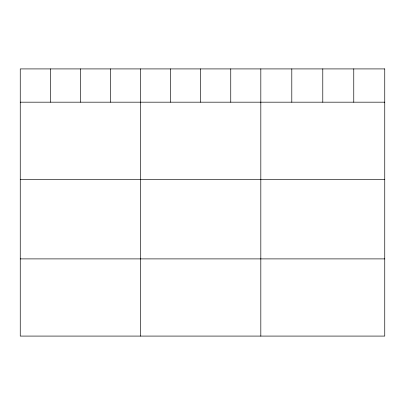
<?xml version="1.0" encoding="UTF-8"?>
<svg xmlns="http://www.w3.org/2000/svg" width="405" height="405" viewBox="0 0 405 405"><rect width="100%" height="100%" fill="white"/><g stroke="black" fill="none" stroke-linecap="round" stroke-linejoin="round"><path stroke-width="0.61" d="M20.25 102.181L384.75 102.181M20.25 179.369L384.75 179.369M20.25 258.896L384.75 258.896M353.767 68.916L353.767 102.181M322.785 68.916L322.785 102.181M291.802 68.916L291.802 102.181M260.82 68.916L260.82 336.084M230.749 68.916L230.749 102.181M200.677 68.916L200.677 102.181M170.606 68.916L170.606 102.181M140.535 68.916L140.535 336.084M110.464 68.916L110.464 102.181M80.392 68.916L80.392 102.181M50.321 68.916L50.321 102.181M384.75 68.916L20.25 68.916L20.25 336.084L384.75 336.084L384.75 68.916"/></g></svg>
